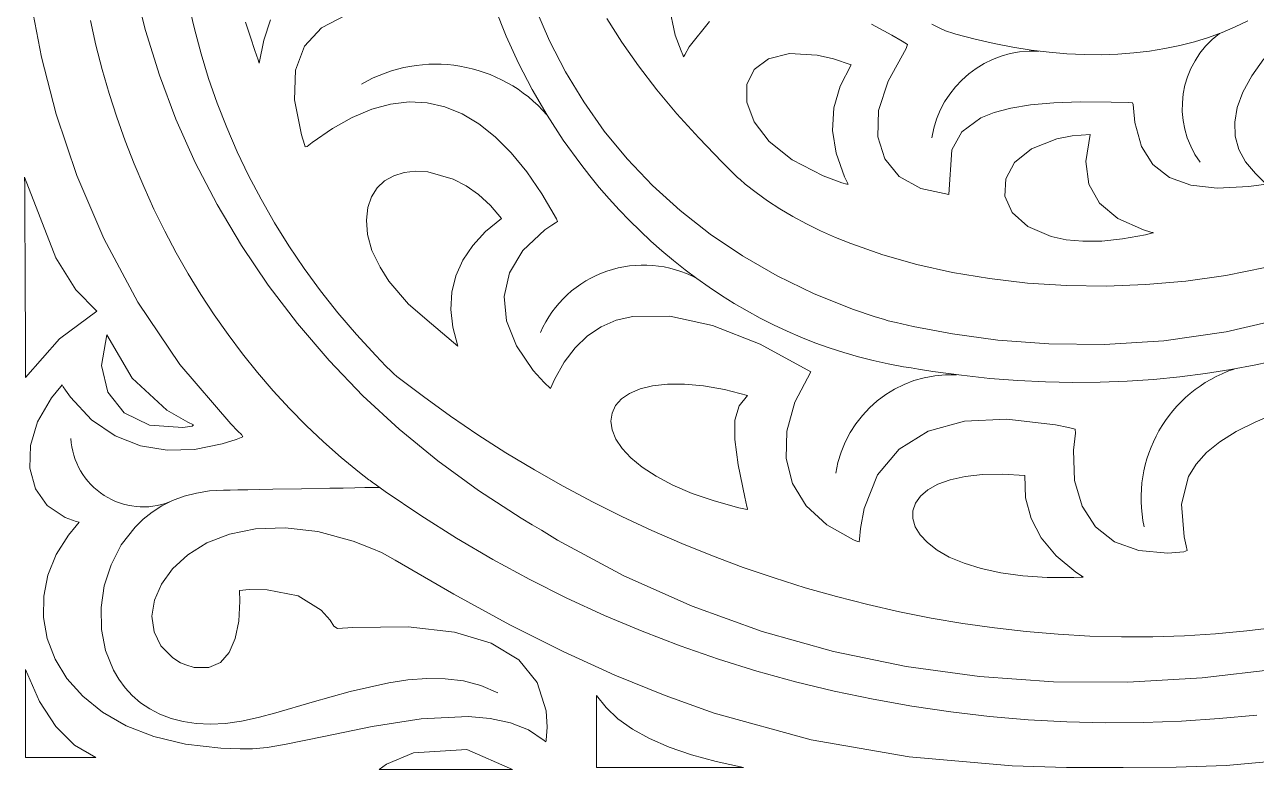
# Model space of a CAD drawing. Header units: inches. Extents: x 249 to 1192, y -18 to 440.
# Drawn here: x 613.9957 to 614.4637, y 264.701 to 264.984 of the extents above; entities that cross this region are included whole.
import ezdxf

# ---------------------------------------------------------------- set-up
doc = ezdxf.new("R2010")
doc.units = ezdxf.units.IN
doc.header["$MEASUREMENT"] = 0
doc.layers.add('KACA', color=141, linetype='Continuous', lineweight=30)
doc.layers.add('KOLOM', color=5, linetype='Continuous')

# ---------------------------------------------------------------- blocks, each defined once
blk = doc.blocks.new('GORGA')
at = {"lineweight": 9}
for points in [[(367.0295, 149.28214), (367.05773, 149.27877), (367.08602, 149.27715), (367.11429, 149.2773), (367.14243, 149.27928), (367.17032, 149.2831), (367.19789, 149.2888), (367.22501, 149.29643), (367.25159, 149.30601), (367.27753, 149.31758), (367.30272, 149.33117), (367.30889, 149.33489), (367.31234, 149.33698), (367.31654, 149.33947), (367.33282, 149.34995), (367.34828, 149.36123), (367.36291, 149.37326), (367.37669, 149.386), (367.38959, 149.3994), (367.40161, 149.41341), (367.41272, 149.42799), (367.42291, 149.44308), (367.43216, 149.45866), (367.44044, 149.47466), (367.44776, 149.49104), (367.45407, 149.50776), (367.45938, 149.52477), (367.46365, 149.54202)], [(367.02409, 149.41604), (367.04863, 149.41027), (367.07233, 149.40688), (367.0949, 149.40548), (367.11602, 149.4057), (367.13539, 149.40716), (367.15269, 149.40949), (367.16762, 149.41231), (367.1741, 149.41379), (367.17708, 149.41452), (367.17744, 149.41461), (367.17846, 149.41491), (367.18245, 149.41615), (367.19028, 149.41881), (367.20526, 149.42477), (367.21933, 149.43156), (367.23252, 149.43912), (367.2448, 149.44739), (367.25619, 149.45633), (367.26669, 149.46588), (367.27629, 149.47598), (367.28501, 149.48658), (367.29283, 149.49763), (367.29976, 149.50907), (367.3058, 149.52085), (367.31095, 149.53292)], [(367.0295, 149.28214), (367.05773, 149.27877), (367.08602, 149.27715), (367.11429, 149.2773), (367.14243, 149.27928), (367.17032, 149.2831), (367.19789, 149.2888), (367.22501, 149.29643), (367.25159, 149.30601), (367.27753, 149.31758), (367.30272, 149.33117), (367.30889, 149.33489), (367.31234, 149.33698), (367.31654, 149.33947), (367.33282, 149.34995), (367.34828, 149.36123), (367.36291, 149.37326), (367.37669, 149.386), (367.38959, 149.3994), (367.40161, 149.41341), (367.41272, 149.42799), (367.42291, 149.44308), (367.43216, 149.45866), (367.44044, 149.47466), (367.44776, 149.49104), (367.45407, 149.50776), (367.45938, 149.52477), (367.46365, 149.54202)], [(367.02409, 149.41604), (367.04863, 149.41027), (367.07233, 149.40688), (367.0949, 149.40548), (367.11602, 149.4057), (367.13539, 149.40716), (367.15269, 149.40949), (367.16762, 149.41231), (367.1741, 149.41379), (367.17708, 149.41452), (367.17744, 149.41461), (367.17846, 149.41491), (367.18245, 149.41615), (367.19028, 149.41881), (367.20526, 149.42477), (367.21933, 149.43156), (367.23252, 149.43912), (367.2448, 149.44739), (367.25619, 149.45633), (367.26669, 149.46588), (367.27629, 149.47598), (367.28501, 149.48658), (367.29283, 149.49763), (367.29976, 149.50907), (367.3058, 149.52085), (367.31095, 149.53292)], [(367.26052, 149.53441), (367.25803, 149.52299), (367.25582, 149.51705), (367.25517, 149.51555), (367.25483, 149.5148), (367.25443, 149.51552), (367.25278, 149.51851), (367.24498, 149.52822)], [(367.18343, 149.52718), (367.17572, 149.52301), (367.17179, 149.52067), (367.1698, 149.51944), (367.17025, 149.51792), (367.17717, 149.50558), (367.18073, 149.49433), (367.1811, 149.48438), (367.17844, 149.47597), (367.17294, 149.46935), (367.16475, 149.46475), (367.15405, 149.46241), (367.1529, 149.47938), (367.14918, 149.48627), (367.14193, 149.49159), (367.13678, 149.49364), (367.13049, 149.49528), (367.12299, 149.49651), (367.11418, 149.4973), (367.104, 149.49766), (367.09234, 149.49757), (367.08594, 149.49736), (367.08427, 149.49729), (367.08395, 149.49668), (367.08389, 149.49524), (367.08335, 149.48985), (367.08086, 149.48075), (367.07648, 149.47382), (367.07022, 149.46894), (367.06207, 149.466), (367.05203, 149.46489), (367.04009, 149.4655), (367.03342, 149.46642), (367.0375, 149.47038), (367.04126, 149.47484), (367.04384, 149.47958), (367.04523, 149.4846), (367.04543, 149.48991), (367.04445, 149.4955), (367.04227, 149.50137), (367.03891, 149.50753), (367.03436, 149.51398)], [(367.38294, 149.53079), (367.39245, 149.52584), (367.39893, 149.5188), (367.40236, 149.50967), (367.40276, 149.49845), (367.40012, 149.48515), (367.39898, 149.48149), (367.39867, 149.48056), (367.39796, 149.48064), (367.396, 149.48216), (367.3883, 149.48754), (367.38076, 149.49178), (367.37339, 149.49487), (367.36618, 149.49681), (367.35913, 149.49761), (367.35226, 149.49726), (367.34555, 149.49577), (367.339, 149.49313), (367.33262, 149.48935), (367.32641, 149.48442), (367.32036, 149.47835), (367.31448, 149.47113), (367.30876, 149.46276), (367.30321, 149.45325), (367.30282, 149.45216), (367.30354, 149.45172), (367.30492, 149.45083), (367.30754, 149.44901), (367.31591, 149.44121), (367.32104, 149.43273), (367.32307, 149.42374), (367.32214, 149.41444), (367.31839, 149.40501), (367.31198, 149.39562), (367.30781, 149.391), (367.30549, 149.38872), (367.30386, 149.39215), (367.30024, 149.39872), (367.29609, 149.40424), (367.2914, 149.40872), (367.28618, 149.41219), (367.28043, 149.41465), (367.27416, 149.41614), (367.26006, 149.41626), (367.24392, 149.41269), (367.22577, 149.40557), (367.20645, 149.39506), (367.21253, 149.38354), (367.21566, 149.37251), (367.21593, 149.36214), (367.21342, 149.35264), (367.20824, 149.3442), (367.20048, 149.33701), (367.19023, 149.33126), (367.18877, 149.33065), (367.18808, 149.33045), (367.18802, 149.3315), (367.18765, 149.33555), (367.18627, 149.34309), (367.18113, 149.35591), (367.17293, 149.3657), (367.16188, 149.37249), (367.14816, 149.37628), (367.13197, 149.37708), (367.11349, 149.37491), (367.10854, 149.3739), (367.10601, 149.37332), (367.10587, 149.37182), (367.10664, 149.36538), (367.10625, 149.35377), (367.10344, 149.344), (367.09833, 149.3362), (367.09111, 149.33054), (367.0819, 149.32716), (367.07088, 149.32621), (367.06474, 149.3267), (367.06346, 149.32716), (367.06392, 149.32894), (367.06469, 149.33237), (367.06565, 149.34477), (367.06293, 149.3553), (367.06006, 149.35999), (367.05612, 149.36437), (367.05107, 149.36849), (367.04484, 149.37239), (367.0374, 149.37612), (367.02869, 149.37974)], [(367.5027, 149.53443), (367.49892, 149.51469), (367.49328, 149.49295), (367.48548, 149.46973), (367.47524, 149.44569), (367.46225, 149.4215), (367.44625, 149.39781), (367.42693, 149.37529), (367.42427, 149.37259), (367.42292, 149.37125), (367.42235, 149.37034), (367.42495, 149.36937), (367.43018, 149.36771), (367.4407, 149.3656), (367.45114, 149.36528), (367.46129, 149.36692), (367.47093, 149.37071), (367.47987, 149.37684), (367.48788, 149.38549), (367.48972, 149.38806), (367.49061, 149.38942), (367.49105, 149.39009), (367.49154, 149.38956), (367.49511, 149.38519), (367.50033, 149.37614), (367.50304, 149.36707), (367.50328, 149.35842), (367.50114, 149.35067), (367.49666, 149.34428), (367.48991, 149.3397), (367.4857, 149.33824), (367.48457, 149.33797), (367.48566, 149.33653), (367.48859, 149.33302), (367.49328, 149.32562), (367.49642, 149.31782), (367.49803, 149.3098), (367.4981, 149.30171), (367.49665, 149.29371), (367.49368, 149.28596), (367.48919, 149.27861), (367.48318, 149.27184), (367.47567, 149.26579), (367.46666, 149.26062), (367.45616, 149.2565), (367.44416, 149.25358), (367.43068, 149.25203), (367.42338, 149.25181), (367.41993, 149.25184), (367.41872, 149.25187), (367.41316, 149.2524), (367.40656, 149.25349), (367.39093, 149.25671), (367.37316, 149.26035), (367.35463, 149.2632), (367.33667, 149.26407), (367.32833, 149.26338), (367.32064, 149.26174), (367.31378, 149.25901), (367.3079, 149.25503), (367.30724, 149.25444), (367.30707, 149.25512), (367.30691, 149.25682), (367.30676, 149.26012), (367.30713, 149.26632), (367.31052, 149.27706), (367.31745, 149.28562), (367.32792, 149.29198), (367.34194, 149.29615), (367.3595, 149.29813), (367.3806, 149.29792), (367.38643, 149.29753), (367.38775, 149.29849), (367.38917, 149.30069), (367.39254, 149.30453), (367.40139, 149.30992), (367.41306, 149.31229), (367.41995, 149.31234), (367.42361, 149.31203), (367.42349, 149.30796), (367.42391, 149.30039), (367.42524, 149.2938), (367.42754, 149.28848), (367.43087, 149.28469), (367.43527, 149.2827), (367.4408, 149.28278), (367.44401, 149.28369), (367.44601, 149.28455), (367.44899, 149.28644), (367.45348, 149.29099), (367.45609, 149.29633), (367.45688, 149.3022), (367.45593, 149.30833), (367.4533, 149.31445), (367.44906, 149.32029), (367.4433, 149.32558), (367.43606, 149.33005), (367.42744, 149.33344), (367.41749, 149.33546), (367.40629, 149.33586), (367.39391, 149.33437), (367.38041, 149.33071), (367.37327, 149.32798), (367.36961, 149.32638), (367.36739, 149.32522), (367.36452, 149.3235), (367.34219, 149.31056), (367.32092, 149.29901), (367.30056, 149.28879), (367.28093, 149.27982), (367.26187, 149.27205), (367.24319, 149.26541), (367.20636, 149.25523), (367.16909, 149.24874), (367.13002, 149.24542), (367.1094, 149.24477), (367.08783, 149.24472), (367.06766, 149.24488), (367.04867, 149.24555), (367.01227, 149.24876)], [(367.26052, 149.53441), (367.25803, 149.52299), (367.25582, 149.51705), (367.25517, 149.51555), (367.25483, 149.5148), (367.25443, 149.51552), (367.25278, 149.51851), (367.24498, 149.52822)], [(367.18343, 149.52718), (367.17572, 149.52301), (367.17179, 149.52067), (367.1698, 149.51944), (367.17025, 149.51792), (367.17717, 149.50558), (367.18073, 149.49433), (367.1811, 149.48438), (367.17844, 149.47597), (367.17294, 149.46935), (367.16475, 149.46475), (367.15405, 149.46241), (367.1529, 149.47938), (367.14918, 149.48627), (367.14193, 149.49159), (367.13678, 149.49364), (367.13049, 149.49528), (367.12299, 149.49651), (367.11418, 149.4973), (367.104, 149.49766), (367.09234, 149.49757), (367.08594, 149.49736), (367.08427, 149.49729), (367.08395, 149.49668), (367.08389, 149.49524), (367.08335, 149.48985), (367.08086, 149.48075), (367.07648, 149.47382), (367.07022, 149.46894), (367.06207, 149.466), (367.05203, 149.46489), (367.04009, 149.4655), (367.03342, 149.46642), (367.0375, 149.47038), (367.04126, 149.47484), (367.04384, 149.47958), (367.04523, 149.4846), (367.04543, 149.48991), (367.04445, 149.4955), (367.04227, 149.50137), (367.03891, 149.50753), (367.03436, 149.51398)], [(367.38294, 149.53079), (367.39245, 149.52584), (367.39893, 149.5188), (367.40236, 149.50967), (367.40276, 149.49845), (367.40012, 149.48515), (367.39898, 149.48149), (367.39867, 149.48056), (367.39796, 149.48064), (367.396, 149.48216), (367.3883, 149.48754), (367.38076, 149.49178), (367.37339, 149.49487), (367.36618, 149.49681), (367.35913, 149.49761), (367.35226, 149.49726), (367.34555, 149.49577), (367.339, 149.49313), (367.33262, 149.48935), (367.32641, 149.48442), (367.32036, 149.47835), (367.31448, 149.47113), (367.30876, 149.46276), (367.30321, 149.45325), (367.30282, 149.45216), (367.30354, 149.45172), (367.30492, 149.45083), (367.30754, 149.44901), (367.31591, 149.44121), (367.32104, 149.43273), (367.32307, 149.42374), (367.32214, 149.41444), (367.31839, 149.40501), (367.31198, 149.39562), (367.30781, 149.391), (367.30549, 149.38872), (367.30386, 149.39215), (367.30024, 149.39872), (367.29609, 149.40424), (367.2914, 149.40872), (367.28618, 149.41219), (367.28043, 149.41465), (367.27416, 149.41614), (367.26006, 149.41626), (367.24392, 149.41269), (367.22577, 149.40557), (367.20645, 149.39506), (367.21253, 149.38354), (367.21566, 149.37251), (367.21593, 149.36214), (367.21342, 149.35264), (367.20824, 149.3442), (367.20048, 149.33701), (367.19023, 149.33126), (367.18877, 149.33065), (367.18808, 149.33045), (367.18802, 149.3315), (367.18765, 149.33555), (367.18627, 149.34309), (367.18113, 149.35591), (367.17293, 149.3657), (367.16188, 149.37249), (367.14816, 149.37628), (367.13197, 149.37708), (367.11349, 149.37491), (367.10854, 149.3739), (367.10601, 149.37332), (367.10587, 149.37182), (367.10664, 149.36538), (367.10625, 149.35377), (367.10344, 149.344), (367.09833, 149.3362), (367.09111, 149.33054), (367.0819, 149.32716), (367.07088, 149.32621), (367.06474, 149.3267), (367.06346, 149.32716), (367.06392, 149.32894), (367.06469, 149.33237), (367.06565, 149.34477), (367.06293, 149.3553), (367.06006, 149.35999), (367.05612, 149.36437), (367.05107, 149.36849), (367.04484, 149.37239), (367.0374, 149.37612), (367.02869, 149.37974)], [(367.5027, 149.53443), (367.49892, 149.51469), (367.49328, 149.49295), (367.48548, 149.46973), (367.47524, 149.44569), (367.46225, 149.4215), (367.44625, 149.39781), (367.42693, 149.37529), (367.42427, 149.37259), (367.42292, 149.37125), (367.42235, 149.37034), (367.42495, 149.36937), (367.43018, 149.36771), (367.4407, 149.3656), (367.45114, 149.36528), (367.46129, 149.36692), (367.47093, 149.37071), (367.47987, 149.37684), (367.48788, 149.38549), (367.48972, 149.38806), (367.49061, 149.38942), (367.49105, 149.39009), (367.49154, 149.38956), (367.49511, 149.38519), (367.50033, 149.37614), (367.50304, 149.36707), (367.50328, 149.35842), (367.50114, 149.35067), (367.49666, 149.34428), (367.48991, 149.3397), (367.4857, 149.33824), (367.48457, 149.33797), (367.48566, 149.33653), (367.48859, 149.33302), (367.49328, 149.32562), (367.49642, 149.31782), (367.49803, 149.3098), (367.4981, 149.30171), (367.49665, 149.29371), (367.49368, 149.28596), (367.48919, 149.27861), (367.48318, 149.27184), (367.47567, 149.26579), (367.46666, 149.26062), (367.45616, 149.2565), (367.44416, 149.25358), (367.43068, 149.25203), (367.42338, 149.25181), (367.41993, 149.25184), (367.41872, 149.25187), (367.41316, 149.2524), (367.40656, 149.25349), (367.39093, 149.25671), (367.37316, 149.26035), (367.35463, 149.2632), (367.33667, 149.26407), (367.32833, 149.26338), (367.32064, 149.26174), (367.31378, 149.25901), (367.3079, 149.25503), (367.30724, 149.25444), (367.30707, 149.25512), (367.30691, 149.25682), (367.30676, 149.26012), (367.30713, 149.26632), (367.31052, 149.27706), (367.31745, 149.28562), (367.32792, 149.29198), (367.34194, 149.29615), (367.3595, 149.29813), (367.3806, 149.29792), (367.38643, 149.29753), (367.38775, 149.29849), (367.38917, 149.30069), (367.39254, 149.30453), (367.40139, 149.30992), (367.41306, 149.31229), (367.41995, 149.31234), (367.42361, 149.31203), (367.42349, 149.30796), (367.42391, 149.30039), (367.42524, 149.2938), (367.42754, 149.28848), (367.43087, 149.28469), (367.43527, 149.2827), (367.4408, 149.28278), (367.44401, 149.28369), (367.44601, 149.28455), (367.44899, 149.28644), (367.45348, 149.29099), (367.45609, 149.29633), (367.45688, 149.3022), (367.45593, 149.30833), (367.4533, 149.31445), (367.44906, 149.32029), (367.4433, 149.32558), (367.43606, 149.33005), (367.42744, 149.33344), (367.41749, 149.33546), (367.40629, 149.33586), (367.39391, 149.33437), (367.38041, 149.33071), (367.37327, 149.32798), (367.36961, 149.32638), (367.36739, 149.32522), (367.36452, 149.3235), (367.34219, 149.31056), (367.32092, 149.29901), (367.30056, 149.28879), (367.28093, 149.27982), (367.26187, 149.27205), (367.24319, 149.26541), (367.20636, 149.25523), (367.16909, 149.24874), (367.13002, 149.24542), (367.1094, 149.24477), (367.08783, 149.24472), (367.06766, 149.24488), (367.04867, 149.24555), (367.01227, 149.24876)], [(367.48029, 149.52854), (367.47816, 149.51921), (367.47577, 149.50998), (367.47312, 149.50084), (367.47022, 149.49182), (367.46707, 149.4829), (367.46368, 149.47412), (367.46004, 149.46546), (367.45615, 149.45694), (367.45203, 149.44857), (367.44767, 149.44035), (367.44308, 149.4323), (367.43826, 149.42442), (367.43321, 149.41672), (367.42794, 149.40921), (367.42244, 149.40189), (367.41673, 149.39478), (367.4108, 149.38788), (367.40466, 149.3812), (367.39831, 149.37474), (367.39175, 149.36853), (367.38498, 149.36255), (367.37802, 149.35683), (367.37446, 149.35407), (367.37401, 149.35373), (367.37324, 149.35316), (367.37157, 149.35197), (367.36824, 149.34959), (367.35477, 149.34044), (367.34112, 149.33182), (367.3273, 149.32373), (367.31332, 149.31616), (367.2992, 149.3091), (367.28495, 149.30256), (367.27059, 149.29652), (367.25613, 149.29099), (367.24159, 149.28595), (367.22697, 149.2814), (367.2123, 149.27734), (367.19759, 149.27376), (367.18285, 149.27066), (367.16809, 149.26802), (367.15334, 149.26586), (367.1386, 149.26415), (367.12389, 149.2629), (367.10922, 149.2621), (367.09461, 149.26175), (367.08008, 149.26184), (367.06562, 149.26236), (367.05127, 149.26332), (367.03704, 149.26469)], [(367.48029, 149.52854), (367.47816, 149.51921), (367.47577, 149.50998), (367.47312, 149.50084), (367.47022, 149.49182), (367.46707, 149.4829), (367.46368, 149.47412), (367.46004, 149.46546), (367.45615, 149.45694), (367.45203, 149.44857), (367.44767, 149.44035), (367.44308, 149.4323), (367.43826, 149.42442), (367.43321, 149.41672), (367.42794, 149.40921), (367.42244, 149.40189), (367.41673, 149.39478), (367.4108, 149.38788), (367.40466, 149.3812), (367.39831, 149.37474), (367.39175, 149.36853), (367.38498, 149.36255), (367.37802, 149.35683), (367.37446, 149.35407), (367.37401, 149.35373), (367.37324, 149.35316), (367.37157, 149.35197), (367.36824, 149.34959), (367.35477, 149.34044), (367.34112, 149.33182), (367.3273, 149.32373), (367.31332, 149.31616), (367.2992, 149.3091), (367.28495, 149.30256), (367.27059, 149.29652), (367.25613, 149.29099), (367.24159, 149.28595), (367.22697, 149.2814), (367.2123, 149.27734), (367.19759, 149.27376), (367.18285, 149.27066), (367.16809, 149.26802), (367.15334, 149.26586), (367.1386, 149.26415), (367.12389, 149.2629), (367.10922, 149.2621), (367.09461, 149.26175), (367.08008, 149.26184), (367.06562, 149.26236), (367.05127, 149.26332), (367.03704, 149.26469)], [(367.02801, 149.39983), (367.03735, 149.39775), (367.04686, 149.39594), (367.05652, 149.39441), (367.06632, 149.39315), (367.07626, 149.39219), (367.08634, 149.39151), (367.09655, 149.39113), (367.10688, 149.39104), (367.11732, 149.39126), (367.12788, 149.39178), (367.13853, 149.39261), (367.14929, 149.39376), (367.16014, 149.39523), (367.16559, 149.39608), (367.16835, 149.39654), (367.17127, 149.39701), (367.17707, 149.3981), (367.1828, 149.39937), (367.18845, 149.40081), (367.19402, 149.40242), (367.19951, 149.40421), (367.20493, 149.40615), (367.21026, 149.40826), (367.21551, 149.41053), (367.22067, 149.41295), (367.22575, 149.41552), (367.23074, 149.41824), (367.23564, 149.4211), (367.24045, 149.42409), (367.24516, 149.42723), (367.24978, 149.43049), (367.25431, 149.43388), (367.25874, 149.4374), (367.26307, 149.44103), (367.2673, 149.44478), (367.27142, 149.44864), (367.27545, 149.45261), (367.27936, 149.45669), (367.28318, 149.46087), (367.28688, 149.46514), (367.29047, 149.46951), (367.29395, 149.47397), (367.30058, 149.48314), (367.30673, 149.49262), (367.31241, 149.50239), (367.3176, 149.51242), (367.32229, 149.52266), (367.32646, 149.5331)], [(367.04037, 149.52846), (367.0452, 149.52613), (367.05021, 149.52403), (367.05539, 149.52214), (367.06073, 149.52049), (367.06625, 149.51907), (367.07192, 149.51788), (367.07776, 149.51693), (367.08374, 149.51623), (367.08988, 149.51577), (367.09617, 149.51557), (367.1026, 149.51562), (367.10918, 149.51593), (367.11589, 149.5165), (367.12274, 149.51734), (367.12972, 149.51845), (367.13682, 149.51983), (367.14405, 149.5215), (367.1514, 149.52344), (367.15326, 149.52397), (367.15415, 149.52424), (367.15466, 149.52445), (367.15666, 149.52532), (367.16052, 149.52713)], [(367.02801, 149.39983), (367.03735, 149.39775), (367.04686, 149.39594), (367.05652, 149.39441), (367.06632, 149.39315), (367.07626, 149.39219), (367.08634, 149.39151), (367.09655, 149.39113), (367.10688, 149.39104), (367.11732, 149.39126), (367.12788, 149.39178), (367.13853, 149.39261), (367.14929, 149.39376), (367.16014, 149.39523), (367.16559, 149.39608), (367.16835, 149.39654), (367.17127, 149.39701), (367.17707, 149.3981), (367.1828, 149.39937), (367.18845, 149.40081), (367.19402, 149.40242), (367.19951, 149.40421), (367.20493, 149.40615), (367.21026, 149.40826), (367.21551, 149.41053), (367.22067, 149.41295), (367.22575, 149.41552), (367.23074, 149.41824), (367.23564, 149.4211), (367.24045, 149.42409), (367.24516, 149.42723), (367.24978, 149.43049), (367.25431, 149.43388), (367.25874, 149.4374), (367.26307, 149.44103), (367.2673, 149.44478), (367.27142, 149.44864), (367.27545, 149.45261), (367.27936, 149.45669), (367.28318, 149.46087), (367.28688, 149.46514), (367.29047, 149.46951), (367.29395, 149.47397), (367.30058, 149.48314), (367.30673, 149.49262), (367.31241, 149.50239), (367.3176, 149.51242), (367.32229, 149.52266), (367.32646, 149.5331)], [(367.04037, 149.52846), (367.0452, 149.52613), (367.05021, 149.52403), (367.05539, 149.52214), (367.06073, 149.52049), (367.06625, 149.51907), (367.07192, 149.51788), (367.07776, 149.51693), (367.08374, 149.51623), (367.08988, 149.51577), (367.09617, 149.51557), (367.1026, 149.51562), (367.10918, 149.51593), (367.11589, 149.5165), (367.12274, 149.51734), (367.12972, 149.51845), (367.13682, 149.51983), (367.14405, 149.5215), (367.1514, 149.52344), (367.15326, 149.52397), (367.15415, 149.52424), (367.15466, 149.52445), (367.15666, 149.52532), (367.16052, 149.52713)], [(367.28399, 149.52939), (367.27831, 149.5204), (367.27198, 149.51135), (367.26501, 149.50226), (367.25738, 149.49312), (367.24911, 149.48393), (367.24018, 149.47469), (367.23548, 149.47005), (367.23436, 149.46898), (367.23341, 149.46812), (367.23146, 149.46644), (367.22734, 149.46316), (367.22294, 149.46), (367.21828, 149.45697), (367.21336, 149.45406), (367.20819, 149.45129), (367.20279, 149.44866), (367.19717, 149.44616), (367.19134, 149.44381), (367.17911, 149.43954), (367.16617, 149.43588), (367.15263, 149.43286), (367.13858, 149.4305), (367.12412, 149.42883), (367.10933, 149.42787), (367.09431, 149.42766), (367.07915, 149.42821), (367.06395, 149.42956), (367.0488, 149.43173), (367.03379, 149.43475)], [(367.44298, 149.53493), (367.44078, 149.52541), (367.43824, 149.51594), (367.43534, 149.50653), (367.43208, 149.49719), (367.42847, 149.48792), (367.42449, 149.47873), (367.42015, 149.46963), (367.41544, 149.46064), (367.41035, 149.45175), (367.40489, 149.44299), (367.39905, 149.43435), (367.39283, 149.42585), (367.38622, 149.41749), (367.37922, 149.40929), (367.37183, 149.40124), (367.36798, 149.39729), (367.36602, 149.39532), (367.36503, 149.39435), (367.3638, 149.39337), (367.35373, 149.38567), (367.34345, 149.37827), (367.333, 149.37116), (367.32237, 149.36434), (367.31157, 149.35783), (367.30062, 149.35161), (367.28953, 149.3457), (367.2783, 149.34009), (367.26694, 149.3348), (367.25547, 149.32981), (367.2439, 149.32514), (367.23223, 149.32079), (367.22048, 149.31676), (367.20865, 149.31305), (367.19676, 149.30967), (367.18481, 149.30662), (367.17282, 149.3039), (367.1608, 149.30151), (367.14875, 149.29946), (367.13668, 149.29775), (367.12461, 149.29638), (367.11255, 149.29536), (367.1005, 149.29469), (367.08848, 149.29436), (367.07649, 149.29439), (367.06455, 149.29478), (367.05266, 149.29552), (367.04084, 149.29663), (367.02909, 149.2981)], [(367.28399, 149.52939), (367.27831, 149.5204), (367.27198, 149.51135), (367.26501, 149.50226), (367.25738, 149.49312), (367.24911, 149.48393), (367.24018, 149.47469), (367.23548, 149.47005), (367.23436, 149.46898), (367.23341, 149.46812), (367.23146, 149.46644), (367.22734, 149.46316), (367.22294, 149.46), (367.21828, 149.45697), (367.21336, 149.45406), (367.20819, 149.45129), (367.20279, 149.44866), (367.19717, 149.44616), (367.19134, 149.44381), (367.17911, 149.43954), (367.16617, 149.43588), (367.15263, 149.43286), (367.13858, 149.4305), (367.12412, 149.42883), (367.10933, 149.42787), (367.09431, 149.42766), (367.07915, 149.42821), (367.06395, 149.42956), (367.0488, 149.43173), (367.03379, 149.43475)], [(367.44298, 149.53493), (367.44078, 149.52541), (367.43824, 149.51594), (367.43534, 149.50653), (367.43208, 149.49719), (367.42847, 149.48792), (367.42449, 149.47873), (367.42015, 149.46963), (367.41544, 149.46064), (367.41035, 149.45175), (367.40489, 149.44299), (367.39905, 149.43435), (367.39283, 149.42585), (367.38622, 149.41749), (367.37922, 149.40929), (367.37183, 149.40124), (367.36798, 149.39729), (367.36602, 149.39532), (367.36503, 149.39435), (367.3638, 149.39337), (367.35373, 149.38567), (367.34345, 149.37827), (367.333, 149.37116), (367.32237, 149.36434), (367.31157, 149.35783), (367.30062, 149.35161), (367.28953, 149.3457), (367.2783, 149.34009), (367.26694, 149.3348), (367.25547, 149.32981), (367.2439, 149.32514), (367.23223, 149.32079), (367.22048, 149.31676), (367.20865, 149.31305), (367.19676, 149.30967), (367.18481, 149.30662), (367.17282, 149.3039), (367.1608, 149.30151), (367.14875, 149.29946), (367.13668, 149.29775), (367.12461, 149.29638), (367.11255, 149.29536), (367.1005, 149.29469), (367.08848, 149.29436), (367.07649, 149.29439), (367.06455, 149.29478), (367.05266, 149.29552), (367.04084, 149.29663), (367.02909, 149.2981)], [(367.42136, 149.52796), (367.41943, 149.52223), (367.41776, 149.51722), (367.41657, 149.51369), (367.41624, 149.51269), (367.41612, 149.51234), (367.41436, 149.52105), (367.41178, 149.52877)], [(367.42136, 149.52796), (367.41943, 149.52223), (367.41776, 149.51722), (367.41657, 149.51369), (367.41624, 149.51269), (367.41612, 149.51234), (367.41436, 149.52105), (367.41178, 149.52877)], [(367.32544, 149.27317), (367.33185, 149.27588), (367.33852, 149.27761), (367.34541, 149.27847), (367.35246, 149.27857), (367.35965, 149.27803), (367.36691, 149.27696), (367.38153, 149.27364), (367.39595, 149.26952), (367.40985, 149.26548), (367.41649, 149.26376), (367.42286, 149.2624), (367.42893, 149.2615), (367.43465, 149.26118), (367.44003, 149.26143), (367.44503, 149.26217), (367.44964, 149.26337), (367.45388, 149.26499), (367.45774, 149.26699), (367.46123, 149.26936), (367.46435, 149.27204), (367.4671, 149.27502), (367.46949, 149.27826), (367.47152, 149.28173), (367.47449, 149.28922), (367.47605, 149.29723), (367.47621, 149.30551), (367.475, 149.31379), (367.47243, 149.32181), (367.46853, 149.32932), (367.46332, 149.33606), (367.46022, 149.33905), (367.45681, 149.34176), (367.45308, 149.34415), (367.44903, 149.34618), (367.44468, 149.34782), (367.44001, 149.34904), (367.43503, 149.34981), (367.42975, 149.3501), (367.42909, 149.35011), (367.42721, 149.35014), (367.42428, 149.3502), (367.42049, 149.35027), (367.41601, 149.35035), (367.411, 149.35044), (367.40012, 149.35064), (367.38924, 149.35085), (367.38424, 149.35094), (367.37975, 149.35102), (367.37596, 149.35109), (367.37304, 149.35114), (367.37116, 149.35118), (367.37049, 149.35119)], [(367.32544, 149.27317), (367.33185, 149.27588), (367.33852, 149.27761), (367.34541, 149.27847), (367.35246, 149.27857), (367.35965, 149.27803), (367.36691, 149.27696), (367.38153, 149.27364), (367.39595, 149.26952), (367.40985, 149.26548), (367.41649, 149.26376), (367.42286, 149.2624), (367.42893, 149.2615), (367.43465, 149.26118), (367.44003, 149.26143), (367.44503, 149.26217), (367.44964, 149.26337), (367.45388, 149.26499), (367.45774, 149.26699), (367.46123, 149.26936), (367.46435, 149.27204), (367.4671, 149.27502), (367.46949, 149.27826), (367.47152, 149.28173), (367.47449, 149.28922), (367.47605, 149.29723), (367.47621, 149.30551), (367.475, 149.31379), (367.47243, 149.32181), (367.46853, 149.32932), (367.46332, 149.33606), (367.46022, 149.33905), (367.45681, 149.34176), (367.45308, 149.34415), (367.44903, 149.34618), (367.44468, 149.34782), (367.44001, 149.34904), (367.43503, 149.34981), (367.42975, 149.3501), (367.42909, 149.35011), (367.42721, 149.35014), (367.42428, 149.3502), (367.42049, 149.35027), (367.41601, 149.35035), (367.411, 149.35044), (367.40012, 149.35064), (367.38924, 149.35085), (367.38424, 149.35094), (367.37975, 149.35102), (367.37596, 149.35109), (367.37304, 149.35114), (367.37116, 149.35118), (367.37049, 149.35119)]]:
    blk.add_lwpolyline(points, dxfattribs=at)
for points in [[(367.05857, 149.47469, 0.411007), (367.05125, 149.52363)], [(367.05857, 149.47469, 0.411007), (367.05125, 149.52363)], [(367.16054, 149.48401, 0.383386), (367.11983, 149.51695)], [(367.16054, 149.48401, 0.383386), (367.11983, 149.51695)], [(367.3772, 149.50442, 0.36035), (367.30673, 149.49262)], [(367.3772, 149.50442, 0.36035), (367.30673, 149.49262)], [(367.30927, 149.41007, 0.438897), (367.24978, 149.43049)], [(367.30927, 149.41007, 0.438897), (367.24978, 149.43049)], [(367.07983, 149.33613, 0.381336), (367.04567, 149.39615)], [(367.07983, 149.33613, 0.381336), (367.04567, 149.39615)], [(367.19705, 149.35654, 0.38288), (367.15109, 149.39398)], [(367.19705, 149.35654, 0.38288), (367.15109, 149.39398)], [(367.48768, 149.36979, -0.510528), (367.45018, 149.34565)], [(367.48768, 149.36979, -0.510528), (367.45018, 149.34565)]]:
    blk.add_lwpolyline(points, format="xyb", dxfattribs=at)
for points in [[(367.19116, 149.51169), (367.19792, 149.51398), (367.20409, 149.51543), (367.21461, 149.51605), (367.22262, 149.51407), (367.22805, 149.50998), (367.23081, 149.50428), (367.23083, 149.4975), (367.22801, 149.49012), (367.22229, 149.48266), (367.21358, 149.47562), (367.20179, 149.4695), (367.19472, 149.46694), (367.19283, 149.46637), (367.19228, 149.46637), (367.19258, 149.46694), (367.19368, 149.4692), (367.19692, 149.47812), (367.19829, 149.48683), (367.19778, 149.49533), (367.19541, 149.50361), (367.19116, 149.51169)], [(367.19116, 149.51169), (367.19792, 149.51398), (367.20409, 149.51543), (367.21461, 149.51605), (367.22262, 149.51407), (367.22805, 149.50998), (367.23081, 149.50428), (367.23083, 149.4975), (367.22801, 149.49012), (367.22229, 149.48266), (367.21358, 149.47562), (367.20179, 149.4695), (367.19472, 149.46694), (367.19283, 149.46637), (367.19228, 149.46637), (367.19258, 149.46694), (367.19368, 149.4692), (367.19692, 149.47812), (367.19829, 149.48683), (367.19778, 149.49533), (367.19541, 149.50361), (367.19116, 149.51169)], [(367.10041, 149.4852), (367.10713, 149.48469), (367.11307, 149.48357), (367.12263, 149.47983), (367.12909, 149.47457), (367.13246, 149.46839), (367.13274, 149.46189), (367.12994, 149.45567), (367.12407, 149.45033), (367.11512, 149.44646), (367.10949, 149.44527), (367.1031, 149.44467), (367.09594, 149.44474), (367.08802, 149.44556), (367.07934, 149.44719), (367.07704, 149.44773), (367.07633, 149.44794), (367.07652, 149.44799), (367.07727, 149.44819), (367.08014, 149.44904), (367.08986, 149.45336), (367.09675, 149.45913), (367.1008, 149.46636), (367.10202, 149.47505), (367.10041, 149.4852)], [(367.10041, 149.4852), (367.10713, 149.48469), (367.11307, 149.48357), (367.12263, 149.47983), (367.12909, 149.47457), (367.13246, 149.46839), (367.13274, 149.46189), (367.12994, 149.45567), (367.12407, 149.45033), (367.11512, 149.44646), (367.10949, 149.44527), (367.1031, 149.44467), (367.09594, 149.44474), (367.08802, 149.44556), (367.07934, 149.44719), (367.07704, 149.44773), (367.07633, 149.44794), (367.07652, 149.44799), (367.07727, 149.44819), (367.08014, 149.44904), (367.08986, 149.45336), (367.09675, 149.45913), (367.1008, 149.46636), (367.10202, 149.47505), (367.10041, 149.4852)], [(367.32403, 149.45337), (367.32825, 149.4583), (367.33278, 149.46242), (367.33754, 149.46575), (367.34241, 149.46829), (367.3521, 149.47107), (367.35672, 149.47132), (367.36106, 149.47082), (367.365, 149.46958), (367.36846, 149.46763), (367.37134, 149.46495), (367.37352, 149.46157), (367.37491, 149.45749), (367.37541, 149.45272), (367.37492, 149.44728), (367.37333, 149.44117), (367.37018, 149.43485), (367.36681, 149.42951), (367.35935, 149.42084), (367.35068, 149.41326), (367.34059, 149.40488), (367.3425, 149.412), (367.34328, 149.41882), (367.34291, 149.42534), (367.34141, 149.43155), (367.33878, 149.43746), (367.335, 149.44307), (367.33008, 149.44837), (367.32403, 149.45337)], [(367.32403, 149.45337), (367.32825, 149.4583), (367.33278, 149.46242), (367.33754, 149.46575), (367.34241, 149.46829), (367.3521, 149.47107), (367.35672, 149.47132), (367.36106, 149.47082), (367.365, 149.46958), (367.36846, 149.46763), (367.37134, 149.46495), (367.37352, 149.46157), (367.37491, 149.45749), (367.37541, 149.45272), (367.37492, 149.44728), (367.37333, 149.44117), (367.37018, 149.43485), (367.36681, 149.42951), (367.35935, 149.42084), (367.35068, 149.41326), (367.34059, 149.40488), (367.3425, 149.412), (367.34328, 149.41882), (367.34291, 149.42534), (367.34141, 149.43155), (367.33878, 149.43746), (367.335, 149.44307), (367.33008, 149.44837), (367.32403, 149.45337)], [(367.50528, 149.46911), (367.49338, 149.43835), (367.48585, 149.42628), (367.47789, 149.41817), (367.49206, 149.40762), (367.50493, 149.39288), (367.50494, 149.39616), (367.50498, 149.40479), (367.5051, 149.431), (367.50522, 149.4572), (367.50526, 149.46583), (367.50528, 149.46911)], [(367.50528, 149.46911), (367.49338, 149.43835), (367.48585, 149.42628), (367.47789, 149.41817), (367.49206, 149.40762), (367.50493, 149.39288), (367.50494, 149.39616), (367.50498, 149.40479), (367.5051, 149.431), (367.50522, 149.4572), (367.50526, 149.46583), (367.50528, 149.46911)], [(367.47404, 149.40908), (367.47604, 149.39748), (367.47369, 149.38737), (367.46745, 149.37954), (367.45778, 149.3748), (367.44514, 149.37396), (367.44157, 149.37446), (367.44107, 149.375), (367.44321, 149.37596), (367.4512, 149.38048), (367.46445, 149.39267), (367.47404, 149.40908)], [(367.47404, 149.40908), (367.47604, 149.39748), (367.47369, 149.38737), (367.46745, 149.37954), (367.45778, 149.3748), (367.44514, 149.37396), (367.44157, 149.37446), (367.44107, 149.375), (367.44321, 149.37596), (367.4512, 149.38048), (367.46445, 149.39267), (367.47404, 149.40908)], [(367.23052, 149.38614), (367.23931, 149.38833), (367.24733, 149.38972), (367.25456, 149.39039), (367.261, 149.39038), (367.26662, 149.38976), (367.27142, 149.38857), (367.27537, 149.38689), (367.27846, 149.38477), (367.28068, 149.38226), (367.28202, 149.37943), (367.28245, 149.37633), (367.28196, 149.37302), (367.28055, 149.36956), (367.27818, 149.36601), (367.27486, 149.36242), (367.27056, 149.35886), (367.26527, 149.35538), (367.25897, 149.35204), (367.25165, 149.3489), (367.2433, 149.34602), (367.23389, 149.34345), (367.23137, 149.34287), (367.23054, 149.34275), (367.23059, 149.34298), (367.2308, 149.3439), (367.2316, 149.34744), (367.23412, 149.35973), (367.23544, 149.36934), (367.23539, 149.37667), (367.2338, 149.38214), (367.23052, 149.38614)], [(367.23052, 149.38614), (367.23931, 149.38833), (367.24733, 149.38972), (367.25456, 149.39039), (367.261, 149.39038), (367.26662, 149.38976), (367.27142, 149.38857), (367.27537, 149.38689), (367.27846, 149.38477), (367.28068, 149.38226), (367.28202, 149.37943), (367.28245, 149.37633), (367.28196, 149.37302), (367.28055, 149.36956), (367.27818, 149.36601), (367.27486, 149.36242), (367.27056, 149.35886), (367.26527, 149.35538), (367.25897, 149.35204), (367.25165, 149.3489), (367.2433, 149.34602), (367.23389, 149.34345), (367.23137, 149.34287), (367.23054, 149.34275), (367.23059, 149.34298), (367.2308, 149.3439), (367.2316, 149.34744), (367.23412, 149.35973), (367.23544, 149.36934), (367.23539, 149.37667), (367.2338, 149.38214), (367.23052, 149.38614)], [(367.12516, 149.3557), (367.13368, 149.35621), (367.14124, 149.35607), (367.14786, 149.35534), (367.15354, 149.35409), (367.15827, 149.35238), (367.16205, 149.35028), (367.16489, 149.34785), (367.16679, 149.34517), (367.16775, 149.3423), (367.16777, 149.3393), (367.16686, 149.33624), (367.16501, 149.33318), (367.16223, 149.3302), (367.15851, 149.32736), (367.15387, 149.32472), (367.14829, 149.32236), (367.14179, 149.32033), (367.13436, 149.31871), (367.126, 149.31755), (367.11672, 149.31693), (367.10652, 149.31692), (367.10383, 149.31702), (367.10296, 149.31709), (367.1031, 149.31718), (367.10365, 149.31754), (367.1058, 149.319), (367.11325, 149.3252), (367.11891, 149.33198), (367.12278, 149.33932), (367.12487, 149.34722), (367.12516, 149.3557)], [(367.12516, 149.3557), (367.13368, 149.35621), (367.14124, 149.35607), (367.14786, 149.35534), (367.15354, 149.35409), (367.15827, 149.35238), (367.16205, 149.35028), (367.16489, 149.34785), (367.16679, 149.34517), (367.16775, 149.3423), (367.16777, 149.3393), (367.16686, 149.33624), (367.16501, 149.33318), (367.16223, 149.3302), (367.15851, 149.32736), (367.15387, 149.32472), (367.14829, 149.32236), (367.14179, 149.32033), (367.13436, 149.31871), (367.126, 149.31755), (367.11672, 149.31693), (367.10652, 149.31692), (367.10383, 149.31702), (367.10296, 149.31709), (367.1031, 149.31718), (367.10365, 149.31754), (367.1058, 149.319), (367.11325, 149.3252), (367.11891, 149.33198), (367.12278, 149.33932), (367.12487, 149.34722), (367.12516, 149.3557)], [(367.47824, 149.24858), (367.47938, 149.24858), (367.48241, 149.24858), (367.49158, 149.24858), (367.50076, 149.24858), (367.50378, 149.24858), (367.50493, 149.24858), (367.50493, 149.25002), (367.50493, 149.25379), (367.50493, 149.26525), (367.50493, 149.27671), (367.50493, 149.28049), (367.50493, 149.28192), (367.49968, 149.26984), (367.49348, 149.26026), (367.48633, 149.25317), (367.47824, 149.24858)], [(367.47824, 149.24858), (367.47938, 149.24858), (367.48241, 149.24858), (367.49158, 149.24858), (367.50076, 149.24858), (367.50378, 149.24858), (367.50493, 149.24858), (367.50493, 149.25002), (367.50493, 149.25379), (367.50493, 149.26525), (367.50493, 149.27671), (367.50493, 149.28049), (367.50493, 149.28192), (367.49968, 149.26984), (367.49348, 149.26026), (367.48633, 149.25317), (367.47824, 149.24858)], [(367.2879, 149.27212), (367.2879, 149.27095), (367.2879, 149.26784), (367.2879, 149.25843), (367.2879, 149.24901), (367.2879, 149.24591), (367.2879, 149.24473), (367.28727, 149.24473), (367.2855, 149.24473), (367.27918, 149.24473), (367.27024, 149.24473), (367.25999, 149.24473), (367.24974, 149.24473), (367.24079, 149.24473), (367.23447, 149.24473), (367.2327, 149.24473), (367.23207, 149.24473), (367.24246, 149.24698), (367.25188, 149.24956), (367.26032, 149.25247), (367.26778, 149.25573), (367.27428, 149.25932), (367.27979, 149.26325), (367.28433, 149.26752), (367.2879, 149.27212)], [(367.2879, 149.27212), (367.2879, 149.27095), (367.2879, 149.26784), (367.2879, 149.25843), (367.2879, 149.24901), (367.2879, 149.24591), (367.2879, 149.24473), (367.28727, 149.24473), (367.2855, 149.24473), (367.27918, 149.24473), (367.27024, 149.24473), (367.25999, 149.24473), (367.24974, 149.24473), (367.24079, 149.24473), (367.23447, 149.24473), (367.2327, 149.24473), (367.23207, 149.24473), (367.24246, 149.24698), (367.25188, 149.24956), (367.26032, 149.25247), (367.26778, 149.25573), (367.27428, 149.25932), (367.27979, 149.26325), (367.28433, 149.26752), (367.2879, 149.27212)], [(367.31984, 149.24403), (367.33722, 149.25159), (367.35754, 149.25035), (367.36779, 149.24605), (367.37055, 149.24403), (367.36311, 149.24403), (367.33607, 149.24403), (367.32457, 149.24403), (367.31984, 149.24403)], [(367.31984, 149.24403), (367.33722, 149.25159), (367.35754, 149.25035), (367.36779, 149.24605), (367.37055, 149.24403), (367.36311, 149.24403), (367.33607, 149.24403), (367.32457, 149.24403), (367.31984, 149.24403)]]:
    blk.add_lwpolyline(points, close=True, dxfattribs=at)
blk = doc.blocks.new('tampak depan')
at = {"layer": 'KACA', "xscale": -1}
blk.add_blockref('GORGA', (1067.19087, 190.286), dxfattribs=at)

msp = doc.modelspace()

# ---------------------------------------------------------------- block references
at = {"layer": 'KOLOM'}
msp.add_blockref('tampak depan', (-85.68993, -74.82902), dxfattribs=at)

doc.saveas('drawing.dxf')
